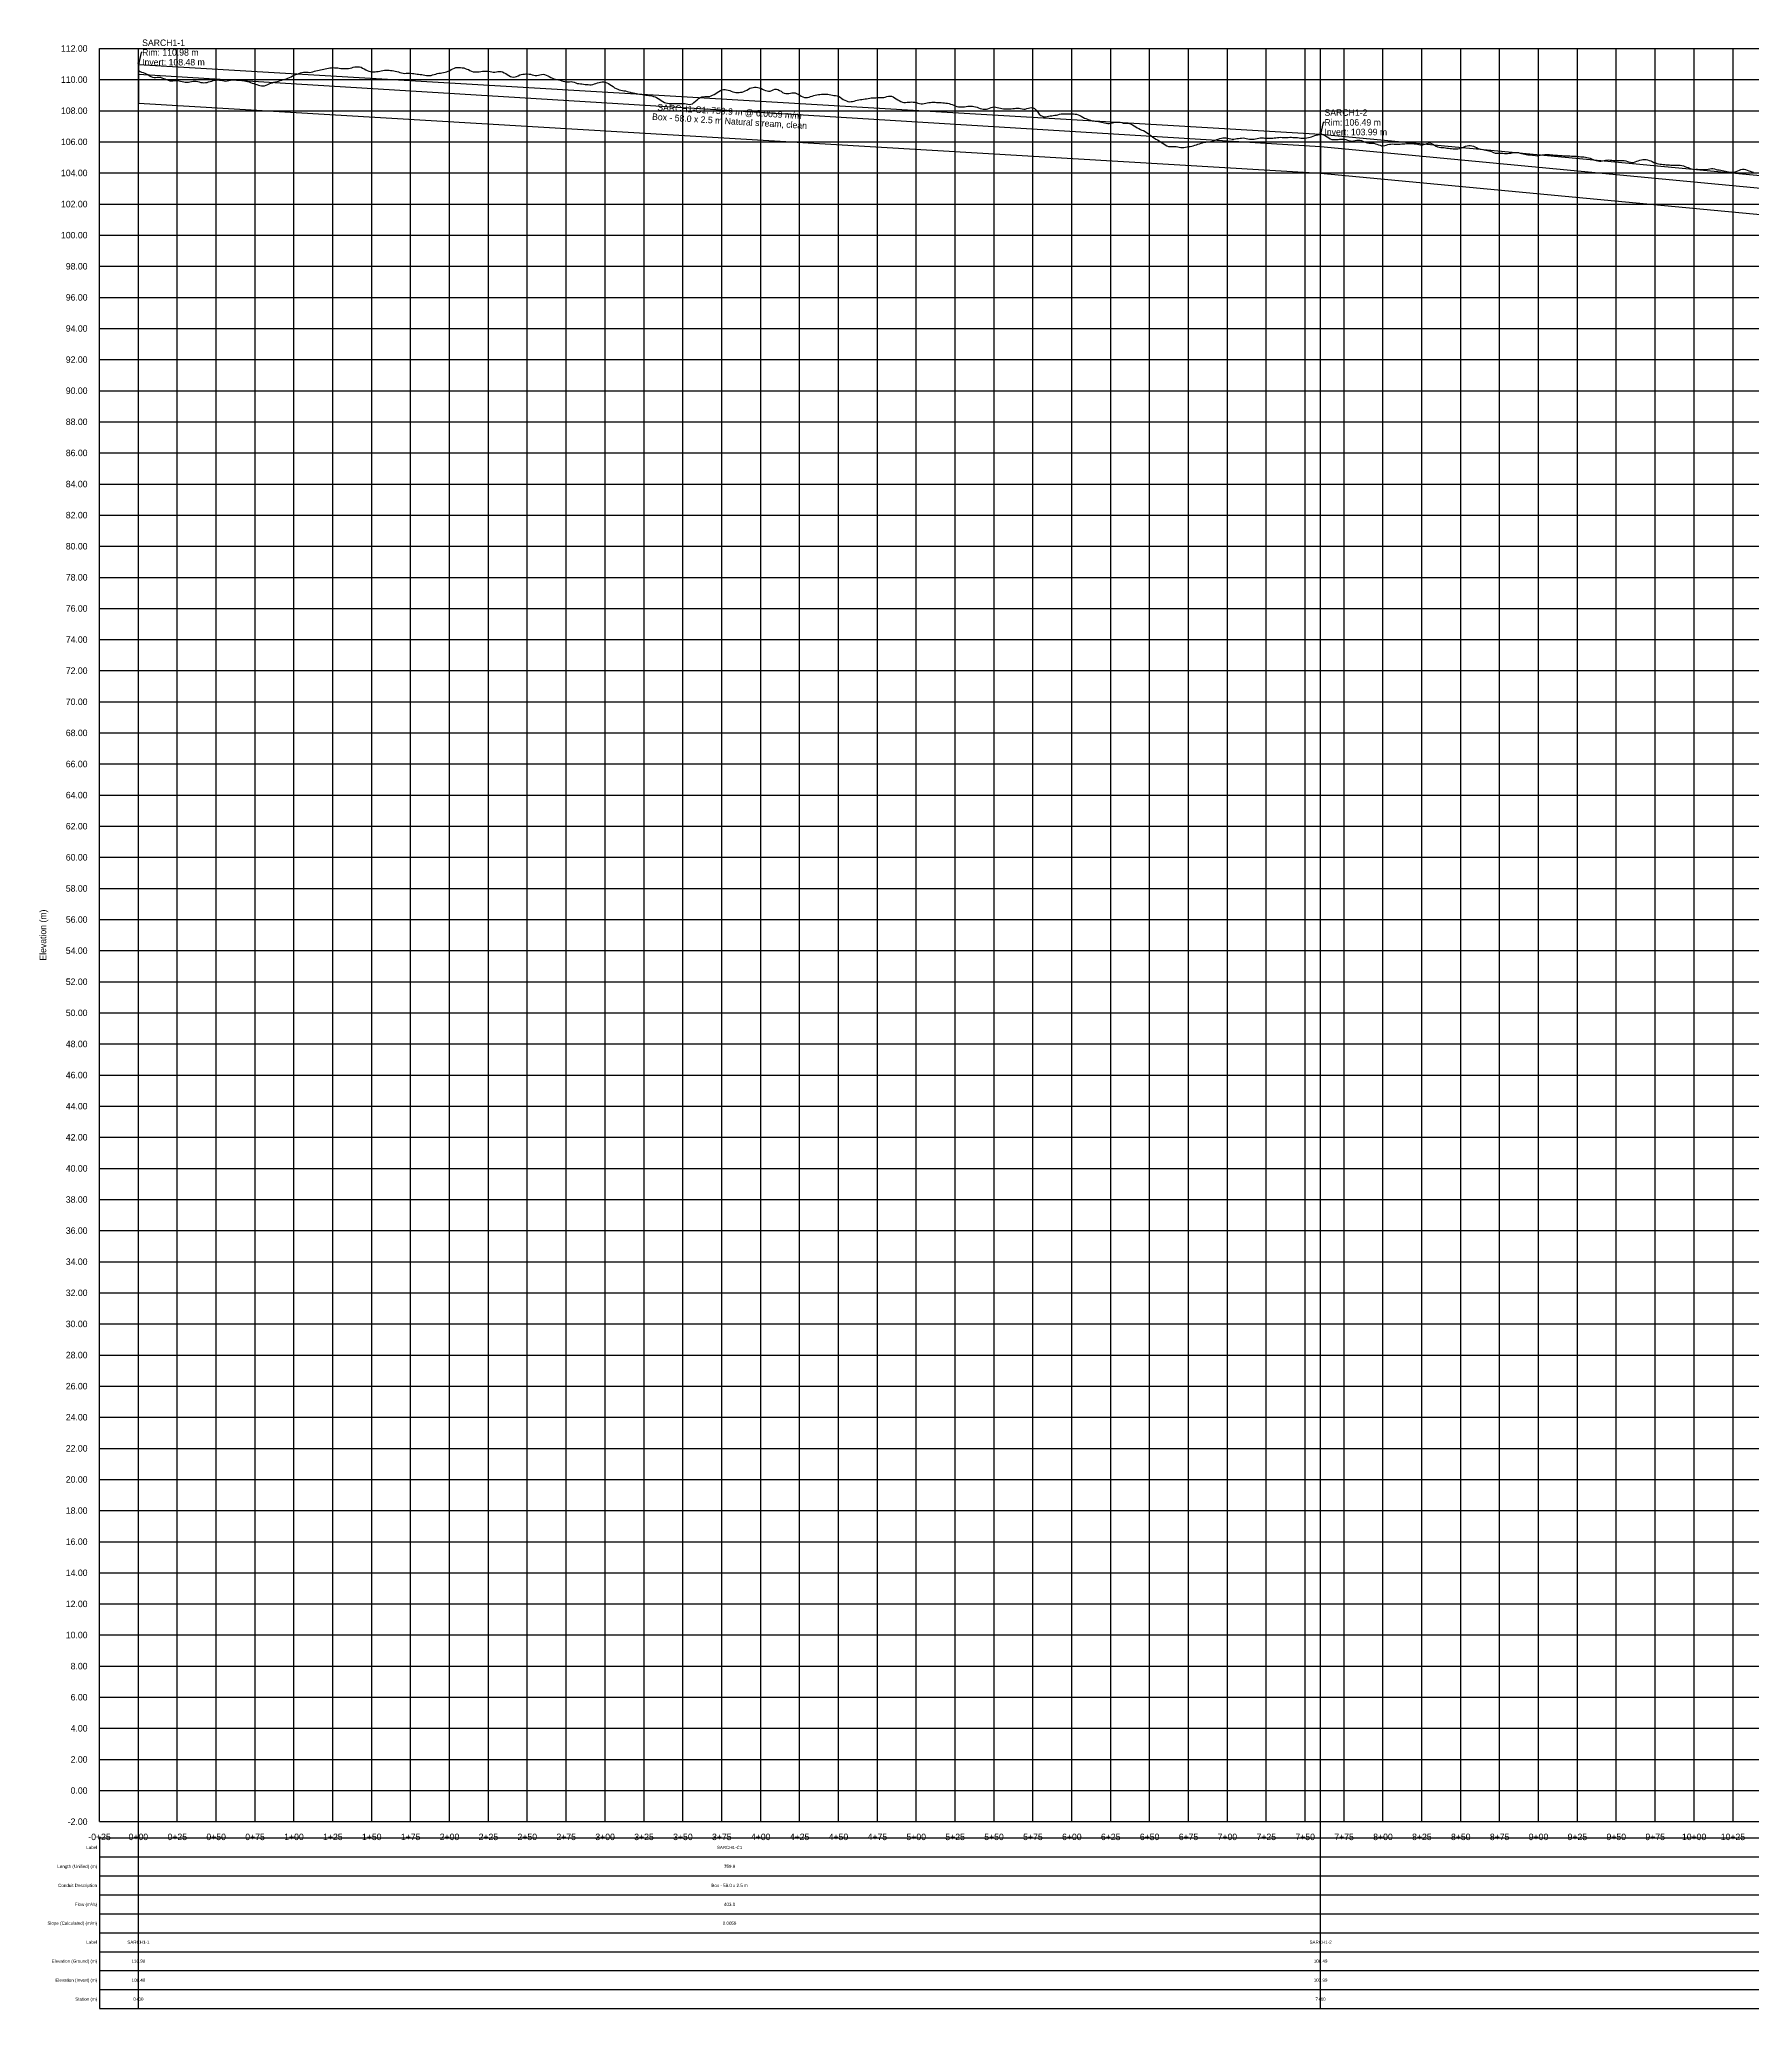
# Model space of a CAD drawing. Extents: x -64 to 17591, y -140 to 1126.
# Drawn here: x -64 to 1038, y -140 to 1126 of the extents above; entities that cross this region are included whole.
import ezdxf
from ezdxf.enums import TextEntityAlignment as Align

# ---------------------------------------------------------------- set-up
doc = ezdxf.new("R2010")
doc.units = 0
for name, color, linetype in [('Annotation', 7, 'Continuous'), ('Annotation_Table', 254, 'Continuous'), ('Crown', 7, 'Continuous'), ('Grid', 254, 'Continuous'), ('Grid_Text', 7, 'Continuous'), ('Ground_Elevation', 3, 'Continuous'), ('Hydraulic_Grade', 5, 'Continuous'), ('Invert', 7, 'Continuous'), ('Structure', 7, 'Continuous')]:
    doc.layers.add(name, color=color, linetype=linetype)

msp = doc.modelspace()

# ---------------------------------------------------------------- linework, layer by layer
at = {"layer": 'Annotation', "color": 0}
for points in [[(2.4, 1117.5), (1.7, 1117.5), (0, 1109.8)], [(762.4, 1072.5), (761.6, 1072.5), (759.9, 1064.9)]]:
    msp.add_lwpolyline(points, dxfattribs=at)
for points in [[(0, 1109.8), (-0.2, 1110.8), (0.6, 1110.6)], [(759.9, 1064.9), (759.7, 1065.9), (760.5, 1065.7)]]:
    msp.add_lwpolyline(points, close=True, dxfattribs=at)
at = {"layer": 'Annotation_Table', "color": 254}
for points in [[(0, -140.2), (0, 1120)], [(759.9, -140.2), (759.9, 1120)], [(-25, -30.5), (17575, -30.5)], [(-25, -30.5), (-25, -140.2)], [(-25, -42.7), (17575, -42.7)], [(-25, -54.9), (17575, -54.9)], [(-25, -67.1), (17575, -67.1)], [(-25, -79.2), (17575, -79.2)], [(-25, -91.4), (17575, -91.4)], [(-25, -103.6), (17575, -103.6)], [(-25, -115.8), (17575, -115.8)], [(-25, -128), (17575, -128)], [(-25, -140.2), (17575, -140.2)]]:
    msp.add_lwpolyline(points, dxfattribs=at)
at = {"layer": 'Crown', "color": 0}
for points in [[(0, 1109.8), (0, 1109.8)], [(0, 1109.8), (759.9, 1064.9)], [(759.9, 1064.9), (759.9, 1064.9)], [(759.9, 1064.9), (2082, 940.6)]]:
    msp.add_lwpolyline(points, dxfattribs=at)
at = {"layer": 'Grid', "color": 254}
for points in [[(-25, 1120), (17575, 1120)], [(-25, -20), (-25, 1120)], [(0, -20), (0, 1120)], [(25, -20), (25, 1120)], [(50, -20), (50, 1120)], [(75, -20), (75, 1120)], [(100, -20), (100, 1120)], [(125, -20), (125, 1120)], [(150, -20), (150, 1120)], [(175, -20), (175, 1120)], [(200, -20), (200, 1120)], [(225, -20), (225, 1120)], [(250, -20), (250, 1120)], [(275, -20), (275, 1120)], [(300, -20), (300, 1120)], [(325, -20), (325, 1120)], [(350, -20), (350, 1120)], [(375, -20), (375, 1120)], [(400, -20), (400, 1120)], [(425, -20), (425, 1120)], [(450, -20), (450, 1120)], [(475, -20), (475, 1120)], [(500, -20), (500, 1120)], [(525, -20), (525, 1120)], [(550, -20), (550, 1120)], [(575, -20), (575, 1120)], [(600, -20), (600, 1120)], [(625, -20), (625, 1120)], [(650, -20), (650, 1120)], [(675, -20), (675, 1120)], [(700, -20), (700, 1120)], [(725, -20), (725, 1120)], [(750, -20), (750, 1120)], [(775, -20), (775, 1120)], [(800, -20), (800, 1120)], [(825, -20), (825, 1120)], [(850, -20), (850, 1120)], [(875, -20), (875, 1120)], [(900, -20), (900, 1120)], [(925, -20), (925, 1120)], [(950, -20), (950, 1120)], [(975, -20), (975, 1120)], [(1000, -20), (1000, 1120)], [(1025, -20), (1025, 1120)], [(-25, 1100), (17575, 1100)], [(-25, 1080), (17575, 1080)], [(-25, 1060), (17575, 1060)], [(-25, 1040), (17575, 1040)], [(-25, 1020), (17575, 1020)], [(-25, 1000), (17575, 1000)], [(-25, 980), (17575, 980)], [(-25, 960), (17575, 960)], [(-25, 940), (17575, 940)], [(-25, 920), (17575, 920)], [(-25, 900), (17575, 900)], [(-25, 880), (17575, 880)], [(-25, 860), (17575, 860)], [(-25, 840), (17575, 840)], [(-25, 820), (17575, 820)], [(-25, 800), (17575, 800)], [(-25, 780), (17575, 780)], [(-25, 760), (17575, 760)], [(-25, 740), (17575, 740)], [(-25, 720), (17575, 720)], [(-25, 700), (17575, 700)], [(-25, 680), (17575, 680)], [(-25, 660), (17575, 660)], [(-25, 640), (17575, 640)], [(-25, 620), (17575, 620)], [(-25, 600), (17575, 600)], [(-25, 580), (17575, 580)], [(-25, 560), (17575, 560)], [(-25, 540), (17575, 540)], [(-25, 520), (17575, 520)], [(-25, 500), (17575, 500)], [(-25, 480), (17575, 480)], [(-25, 460), (17575, 460)], [(-25, 440), (17575, 440)], [(-25, 420), (17575, 420)], [(-25, 400), (17575, 400)], [(-25, 380), (17575, 380)], [(-25, 360), (17575, 360)], [(-25, 340), (17575, 340)], [(-25, 320), (17575, 320)], [(-25, 300), (17575, 300)], [(-25, 280), (17575, 280)], [(-25, 260), (17575, 260)], [(-25, 240), (17575, 240)], [(-25, 220), (17575, 220)], [(-25, 200), (17575, 200)], [(-25, 180), (17575, 180)], [(-25, 160), (17575, 160)], [(-25, 140), (17575, 140)], [(-25, 120), (17575, 120)], [(-25, 100), (17575, 100)], [(-25, 80), (17575, 80)], [(-25, 60), (17575, 60)], [(-25, 40), (17575, 40)], [(-25, 20), (17575, 20)], [(-25, 0), (17575, 0)], [(-25, -20), (17575, -20)]]:
    msp.add_lwpolyline(points, dxfattribs=at)
at = {"layer": 'Ground_Elevation', "color": 3}
msp.add_lwpolyline([(0.1, 1105.8), (1.1, 1105.2), (2.1, 1104.8), (3.1, 1104.5), (4.1, 1104.2), (5.1, 1103.8), (6.1, 1103.2), (7.1, 1102.5), (8.1, 1102), (9.1, 1101.6), (10.1, 1101.3), (11.1, 1101.3), (12.1, 1101.5), (13.1, 1101.6), (14.1, 1101.5), (15.1, 1101.2), (16.1, 1100.8), (17.1, 1100.4), (18.1, 1100), (19.1, 1099.6), (20.1, 1099.3), (21.1, 1099.2), (22.1, 1099.3), (23.1, 1099.4), (24.1, 1099.5), (25.1, 1099.4), (26.1, 1099.2), (27.1, 1098.9), (28.1, 1098.7), (29.1, 1098.5), (30.1, 1098.4), (31.1, 1098.4), (32.1, 1098.4), (33.1, 1098.6), (34.1, 1098.8), (35.1, 1098.9), (36.1, 1099), (37.1, 1099), (38.1, 1098.7), (39.1, 1098.5), (40.1, 1098.2), (41.1, 1098.1), (42.1, 1098), (43.1, 1098.1), (44.1, 1098.2), (45.1, 1098.5), (46.1, 1098.8), (47.1, 1099.1), (48.1, 1099.4), (49.1, 1099.6), (50.1, 1099.7), (51.1, 1099.8), (52.1, 1099.7), (53.1, 1099.6), (54.1, 1099.4), (55.1, 1099.2), (56.1, 1099.1), (57.1, 1099.2), (58.1, 1099.4), (59.1, 1099.7), (60.1, 1099.9), (61.1, 1100.1), (62.1, 1100.1), (63.1, 1100.1), (64.1, 1100), (65.1, 1099.9), (66.1, 1099.7), (67.1, 1099.5), (68.1, 1099.3), (69.1, 1099.1), (70.1, 1098.8), (71.1, 1098.5), (72.1, 1098.1), (73.1, 1097.8), (74.1, 1097.4), (75.1, 1097.1), (76.1, 1096.8), (77.1, 1096.5), (78.1, 1096.2), (79.1, 1096), (80.1, 1096), (81.1, 1096.1), (82.1, 1096.4), (83.1, 1096.8), (84.1, 1097.2), (85.1, 1097.7), (86.1, 1098), (87.1, 1098.3), (88.1, 1098.5), (89.1, 1098.8), (90.1, 1099.1), (91.1, 1099.4), (92.1, 1099.7), (93.1, 1100), (94.1, 1100.3), (95.1, 1100.6), (96.1, 1100.9), (97.1, 1101.3), (98.1, 1101.8), (99.1, 1102.4), (100.1, 1102.8), (101.1, 1103.2), (102.1, 1103.5), (103.1, 1103.9), (104.1, 1104.3), (105.1, 1104.6), (106.1, 1104.8), (107.1, 1104.8), (108.1, 1104.7), (109.1, 1104.7), (110.1, 1104.6), (111.1, 1104.8), (112.1, 1105), (113.1, 1105.4), (114.1, 1105.6), (115.1, 1105.8), (116.1, 1106.1), (117.1, 1106.3), (118.1, 1106.6), (119.1, 1106.8), (120.1, 1106.9), (121.1, 1107.1), (122.1, 1107.3), (123.1, 1107.5), (124.1, 1107.6), (125.1, 1107.7), (126.1, 1107.6), (127.1, 1107.6), (128.1, 1107.5), (129.1, 1107.3), (130.1, 1107.2), (131.1, 1107.1), (132.1, 1107.1), (133.1, 1107.1), (134.1, 1107.1), (135.1, 1107.2), (136.1, 1107.3), (137.1, 1107.6), (138.1, 1107.9), (139.1, 1108.2), (140.1, 1108.3), (141.1, 1108.3), (142.1, 1108.2), (143.1, 1107.9), (144.1, 1107.4), (145.1, 1106.9), (146.1, 1106.3), (147.1, 1105.8), (148.1, 1105.5), (149.1, 1105.3), (150.1, 1105.1), (151.1, 1105.1), (152.1, 1105.1), (153.1, 1105.2), (154.1, 1105.3), (155.1, 1105.4), (156.1, 1105.6), (157.1, 1105.8), (158.1, 1106), (159.1, 1106.1), (160.1, 1106.1), (161.1, 1106), (162.1, 1105.8), (163.1, 1105.8), (164.1, 1105.6), (165.1, 1105.5), (166.1, 1105.2), (167.1, 1104.9), (168.1, 1104.6), (169.1, 1104.3), (170.1, 1104.1), (171.1, 1104), (172.1, 1104.1), (173.1, 1104.1), (174.1, 1104.1), (175.1, 1104.1), (176.1, 1104), (177.1, 1103.9), (178.1, 1103.7), (179.1, 1103.6), (180.1, 1103.5), (181.1, 1103.3), (182.1, 1103.3), (183.1, 1103.1), (184.1, 1102.9), (185.1, 1102.7), (186.1, 1102.6), (187.1, 1102.6), (188.1, 1102.7), (189.1, 1103), (190.1, 1103.2), (191.1, 1103.6), (192.1, 1103.9), (193.1, 1104.1), (194.1, 1104.2), (195.1, 1104.3), (196.1, 1104.5), (197.1, 1104.8), (198.1, 1105.1), (199.1, 1105.5), (200.1, 1105.9), (201.1, 1106.5), (202.1, 1107), (203.1, 1107.4), (204.1, 1107.7), (205.1, 1107.8), (206.1, 1107.8), (207.1, 1107.7), (208.1, 1107.6), (209.1, 1107.5), (210.1, 1107.2), (211.1, 1106.8), (212.1, 1106.4), (213.1, 1105.9), (214.1, 1105.5), (215.1, 1105.1), (216.1, 1105), (217.1, 1104.9), (218.1, 1104.9), (219.1, 1105.1), (220.1, 1105.3), (221.1, 1105.5), (222.1, 1105.5), (223.1, 1105.5), (224.1, 1105.4), (225.1, 1105.4), (226.1, 1105.2), (227.1, 1104.9), (228.1, 1104.8), (229.1, 1104.8), (230.1, 1105), (231.1, 1105.2), (232.1, 1105.3), (233.1, 1105.2), (234.1, 1104.9), (235.1, 1104.4), (236.1, 1103.9), (237.1, 1103.2), (238.1, 1102.6), (239.1, 1102), (240.1, 1101.7), (241.1, 1101.5), (242.1, 1101.7), (243.1, 1102.1), (244.1, 1102.5), (245.1, 1103), (246.1, 1103.2), (247.1, 1103.4), (248.1, 1103.5), (249.1, 1103.7), (250.1, 1103.7), (251.1, 1103.6), (252.1, 1103.4), (253.1, 1103.1), (254.1, 1102.9), (255.1, 1102.7), (256.1, 1102.6), (257.1, 1102.8), (258.1, 1103), (259.1, 1103.3), (260.1, 1103.4), (261.1, 1103.3), (262.1, 1102.9), (263.1, 1102.4), (264.1, 1101.9), (265.1, 1101.3), (266.1, 1100.9), (267.1, 1100.5), (268.1, 1100.3), (269.1, 1100.1), (270.1, 1099.9), (271.1, 1099.6), (272.1, 1099.2), (273.1, 1098.9), (274.1, 1098.7), (275.1, 1098.6), (276.1, 1098.6), (277.1, 1098.6), (278.1, 1098.7), (279.1, 1098.6), (280.1, 1098.3), (281.1, 1098), (282.1, 1097.6), (283.1, 1097.4), (284.1, 1097.3), (285.1, 1097.2), (286.1, 1097), (287.1, 1096.9), (288.1, 1096.8), (289.1, 1096.8), (290.1, 1096.7), (291.1, 1096.7), (292.1, 1096.9), (293.1, 1097.3), (294.1, 1097.6), (295.1, 1098), (296.1, 1098.2), (297.1, 1098.4), (298.1, 1098.5), (299.1, 1098.5), (300.1, 1098.4), (301.1, 1098), (302.1, 1097.5), (303.1, 1096.9), (304.1, 1096.2), (305.1, 1095.5), (306.1, 1094.8), (307.1, 1094.2), (308.1, 1093.9), (309.1, 1093.5), (310.1, 1093.2), (311.1, 1093), (312.1, 1092.8), (313.1, 1092.7), (314.1, 1092.4), (315.1, 1092.1), (316.1, 1091.9), (317.1, 1091.6), (318.1, 1091.5), (319.1, 1091.3), (320.1, 1091.1), (321.1, 1090.9), (322.1, 1090.7), (323.1, 1090.6), (324.1, 1090.4), (325.1, 1090.2), (326.1, 1090.1), (327.1, 1090), (328.1, 1089.8), (329.1, 1089.7), (330.1, 1089.5), (331.1, 1089.2), (332.1, 1088.9), (333.1, 1088.4), (334.1, 1087.9), (335.1, 1087.2), (336.1, 1086.5), (337.1, 1085.9), (338.1, 1085.3), (339.1, 1085), (340.1, 1084.8), (341.1, 1084.7), (342.1, 1084.6), (343.1, 1084.6), (344.1, 1084.6), (345.1, 1084.6), (346.1, 1084.6), (347.1, 1084.6), (348.1, 1084.6), (349.1, 1084.7), (350.1, 1084.7), (351.1, 1084.6), (352.1, 1084.4), (353.1, 1084.2), (354.1, 1084.1), (355.1, 1084.2), (356.1, 1084.5), (357.1, 1085.2), (358.1, 1086.1), (359.1, 1087), (360.1, 1087.8), (361.1, 1088.5), (362.1, 1088.9), (363.1, 1089), (364.1, 1089.1), (365.1, 1089.1), (366.1, 1089.1), (367.1, 1089.2), (368.1, 1089.5), (369.1, 1089.9), (370.1, 1090.4), (371.1, 1091.1), (372.1, 1091.8), (373.1, 1092.4), (374.1, 1093), (375.1, 1093.4), (376.1, 1093.7), (377.1, 1093.7), (378.1, 1093.5), (379.1, 1093.2), (380.1, 1092.9), (381.1, 1092.5), (382.1, 1092.2), (383.1, 1092), (384.1, 1091.8), (385.1, 1091.7), (386.1, 1091.8), (387.1, 1091.9), (388.1, 1092), (389.1, 1092.3), (390.1, 1092.8), (391.1, 1093.3), (392.1, 1093.9), (393.1, 1094.4), (394.1, 1094.8), (395.1, 1095), (396.1, 1095.1), (397.1, 1095.1), (398.1, 1095), (399.1, 1094.8), (400.1, 1094.4), (401.1, 1093.9), (402.1, 1093.4), (403.1, 1093), (404.1, 1092.7), (405.1, 1092.5), (406.1, 1092.6), (407.1, 1093), (408.1, 1093.4), (409.1, 1093.8), (410.1, 1093.8), (411.1, 1093.6), (412.1, 1093.1), (413.1, 1092.5), (414.1, 1091.8), (415.1, 1091.3), (416.1, 1091), (417.1, 1091), (418.1, 1091.1), (419.1, 1091.3), (420.1, 1091.4), (421.1, 1091.5), (422.1, 1091.4), (423.1, 1091.1), (424.1, 1090.6), (425.1, 1090), (426.1, 1089.4), (427.1, 1088.9), (428.1, 1088.6), (429.1, 1088.5), (430.1, 1088.5), (431.1, 1088.7), (432.1, 1089.1), (433.1, 1089.4), (434.1, 1089.8), (435.1, 1090.1), (436.1, 1090.2), (437.1, 1090.4), (438.1, 1090.5), (439.1, 1090.6), (440.1, 1090.6), (441.1, 1090.7), (442.1, 1090.7), (443.1, 1090.6), (444.1, 1090.5), (445.1, 1090.2), (446.1, 1090), (447.1, 1089.8), (448.1, 1089.7), (449.1, 1089.6), (450.1, 1089.3), (451.1, 1088.8), (452.1, 1087.9), (453.1, 1087.2), (454.1, 1086.7), (455.1, 1086.3), (456.1, 1086), (457.1, 1085.8), (458.1, 1085.9), (459.1, 1086), (460.1, 1086.2), (461.1, 1086.5), (462.1, 1086.8), (463.1, 1087), (464.1, 1087.2), (465.1, 1087.3), (466.1, 1087.5), (467.1, 1087.6), (468.1, 1087.6), (469.1, 1087.8), (470.1, 1088), (471.1, 1088.2), (472.1, 1088.3), (473.1, 1088.3), (474.1, 1088.3), (475.1, 1088.4), (476.1, 1088.4), (477.1, 1088.5), (478.1, 1088.5), (479.1, 1088.6), (480.1, 1088.8), (481.1, 1089.1), (482.1, 1089.3), (483.1, 1089.4), (484.1, 1089.4), (485.1, 1088.9), (486.1, 1088.2), (487.1, 1087.7), (488.1, 1087.1), (489.1, 1086.5), (490.1, 1086), (491.1, 1085.5), (492.1, 1085.3), (493.1, 1085.3), (494.1, 1085.4), (495.1, 1085.6), (496.1, 1085.6), (497.1, 1085.7), (498.1, 1085.6), (499.1, 1085.5), (500.1, 1085.2), (501.1, 1084.9), (502.1, 1084.6), (503.1, 1084.5), (504.1, 1084.5), (505.1, 1084.7), (506.1, 1084.9), (507.1, 1085.1), (508.1, 1085.2), (509.1, 1085.3), (510.1, 1085.4), (511.1, 1085.4), (512.1, 1085.4), (513.1, 1085.3), (514.1, 1085.3), (515.1, 1085.2), (516.1, 1085.2), (517.1, 1085), (518.1, 1085), (519.1, 1084.9), (520.1, 1084.8), (521.1, 1084.6), (522.1, 1084.3), (523.1, 1083.9), (524.1, 1083.5), (525.1, 1083.1), (526.1, 1082.7), (527.1, 1082.5), (528.1, 1082.5), (529.1, 1082.5), (530.1, 1082.4), (531.1, 1082.5), (532.1, 1082.7), (533.1, 1082.9), (534.1, 1083), (535.1, 1083), (536.1, 1082.9), (537.1, 1082.8), (538.1, 1082.6), (539.1, 1082.3), (540.1, 1081.8), (541.1, 1081.5), (542.1, 1081.2), (543.1, 1081), (544.1, 1081), (545.1, 1081.1), (546.1, 1081.3), (547.1, 1081.7), (548.1, 1082.1), (549.1, 1082.3), (550.1, 1082.4), (551.1, 1082.3), (552.1, 1082.1), (553.1, 1081.9), (554.1, 1081.7), (555.1, 1081.5), (556.1, 1081.3), (557.1, 1081.2), (558.1, 1081.2), (559.1, 1081.2), (560.1, 1081.2), (561.1, 1081.3), (562.1, 1081.4), (563.1, 1081.5), (564.1, 1081.6), (565.1, 1081.7), (566.1, 1081.6), (567.1, 1081.5), (568.1, 1081.2), (569.1, 1081.1), (570.1, 1081.1), (571.1, 1081.4), (572.1, 1081.6), (573.1, 1081.9), (574.1, 1082), (575.1, 1081.9), (576.1, 1081.4), (577.1, 1080.3), (578.1, 1079), (579.1, 1077.8), (580.1, 1077), (581.1, 1076.4), (582.1, 1076), (583.1, 1076), (584.1, 1076.2), (585.1, 1076.4), (586.1, 1076.7), (587.1, 1076.8), (588.1, 1076.9), (589.1, 1077.1), (590.1, 1077.2), (591.1, 1077.4), (592.1, 1077.7), (593.1, 1077.9), (594.1, 1078), (595.1, 1078.1), (596.1, 1078.1), (597.1, 1078.1), (598.1, 1078.1), (599.1, 1078.1), (600.1, 1078), (601.1, 1078), (602.1, 1077.8), (603.1, 1077.7), (604.1, 1077.4), (605.1, 1077), (606.1, 1076.4), (607.1, 1075.8), (608.1, 1075.3), (609.1, 1074.9), (610.1, 1074.6), (611.1, 1074.2), (612.1, 1073.9), (613.1, 1073.6), (614.1, 1073.4), (615.1, 1073.3), (616.1, 1073.2), (617.1, 1073.1), (618.1, 1072.8), (619.1, 1072.6), (620.1, 1072.4), (621.1, 1072.2), (622.1, 1072), (623.1, 1071.8), (624.1, 1071.8), (625.1, 1072), (626.1, 1072.2), (627.1, 1072.5), (628.1, 1072.6), (629.1, 1072.7), (630.1, 1072.7), (631.1, 1072.6), (632.1, 1072.4), (633.1, 1072.1), (634.1, 1071.9), (635.1, 1071.9), (636.1, 1071.9), (637.1, 1071.7), (638.1, 1071.4), (639.1, 1071), (640.1, 1070.3), (641.1, 1069.7), (642.1, 1069), (643.1, 1068.5), (644.1, 1068), (645.1, 1067.6), (646.1, 1067.2), (647.1, 1066.7), (648.1, 1066.1), (649.1, 1065.4), (650.1, 1064.6), (651.1, 1063.8), (652.1, 1063), (653.1, 1062.3), (654.1, 1061.8), (655.1, 1061.2), (656.1, 1060.6), (657.1, 1059.9), (658.1, 1059.3), (659.1, 1058.7), (660.1, 1058), (661.1, 1057.4), (662.1, 1057), (663.1, 1056.9), (664.1, 1056.9), (665.1, 1057), (666.1, 1057), (667.1, 1056.9), (668.1, 1056.7), (669.1, 1056.5), (670.1, 1056.3), (671.1, 1056.3), (672.1, 1056.4), (673.1, 1056.6), (674.1, 1056.7), (675.1, 1056.9), (676.1, 1057.1), (677.1, 1057.3), (678.1, 1057.5), (679.1, 1057.8), (680.1, 1058.1), (681.1, 1058.4), (682.1, 1058.7), (683.1, 1059.1), (684.1, 1059.4), (685.1, 1059.7), (686.1, 1059.8), (687.1, 1060), (688.1, 1060.1), (689.1, 1060.2), (690.1, 1060.5), (691.1, 1060.7), (692.1, 1061), (693.1, 1061.4), (694.1, 1061.8), (695.1, 1062.1), (696.1, 1062.4), (697.1, 1062.5), (698.1, 1062.5), (699.1, 1062.5), (700.1, 1062.3), (701.1, 1062.1), (702.1, 1061.9), (703.1, 1061.8), (704.1, 1061.8), (705.1, 1061.9), (706.1, 1062.1), (707.1, 1062.2), (708.1, 1062.3), (709.1, 1062.4), (710.1, 1062.5), (711.1, 1062.4), (712.1, 1062.2), (713.1, 1062), (714.1, 1061.8), (715.1, 1061.7), (716.1, 1061.7), (717.1, 1061.7), (718.1, 1061.9), (719.1, 1062.2), (720.1, 1062.4), (721.1, 1062.5), (722.1, 1062.6), (723.1, 1062.5), (724.1, 1062.4), (725.1, 1062.3), (726.1, 1062.3), (727.1, 1062.3), (728.1, 1062.3), (729.1, 1062.4), (730.1, 1062.5), (731.1, 1062.6), (732.1, 1062.7), (733.1, 1062.8), (734.1, 1062.9), (735.1, 1062.8), (736.1, 1062.8), (737.1, 1062.8), (738.1, 1062.8), (739.1, 1062.8), (740.1, 1062.9), (741.1, 1062.9), (742.1, 1062.8), (743.1, 1062.8), (744.1, 1062.7), (745.1, 1062.7), (746.1, 1062.6), (747.1, 1062.4), (748.1, 1062.3), (749.1, 1062.3), (750.1, 1062.4), (751.1, 1062.5), (752.1, 1062.7), (753.1, 1063), (754.1, 1063.3), (755.1, 1063.7), (756.1, 1064), (757.1, 1064.3), (758.1, 1064.6), (759.1, 1064.8), (760.1, 1064.9), (761.1, 1064.7), (762.1, 1064.3), (763.1, 1063.8), (764.1, 1063.2), (765.1, 1062.6), (766.1, 1062), (767.1, 1061.6), (768.1, 1061.5), (769.1, 1061.4), (770.1, 1061.5), (771.1, 1061.6), (772.1, 1061.7), (773.1, 1061.8), (774.1, 1061.8), (775.1, 1061.7), (776.1, 1061.4), (777.1, 1061.1), (778.1, 1060.8), (779.1, 1060.6), (780.1, 1060.5), (781.1, 1060.7), (782.1, 1060.9), (783.1, 1061), (784.1, 1061.1), (785.1, 1061), (786.1, 1060.8), (787.1, 1060.4), (788.1, 1059.9), (789.1, 1059.5), (790.1, 1059.3), (791.1, 1059.2), (792.1, 1059.2), (793.1, 1059.2), (794.1, 1059.1), (795.1, 1058.8), (796.1, 1058.5), (797.1, 1058.1), (798.1, 1057.8), (799.1, 1057.5), (800.1, 1057.5), (801.1, 1057.7), (802.1, 1057.9), (803.1, 1058.2), (804.1, 1058.4), (805.1, 1058.6), (806.1, 1058.7), (807.1, 1058.6), (808.1, 1058.5), (809.1, 1058.5), (810.1, 1058.5), (811.1, 1058.6), (812.1, 1058.7), (813.1, 1058.8), (814.1, 1058.8), (815.1, 1058.9), (816.1, 1058.9), (817.1, 1058.9), (818.1, 1058.9), (819.1, 1058.9), (820.1, 1058.8), (821.1, 1058.7), (822.1, 1058.5), (823.1, 1058.2), (824.1, 1058), (825.1, 1057.9), (826.1, 1058.2), (827.1, 1058.5), (828.1, 1059), (829.1, 1059.2), (830.1, 1059.3), (831.1, 1059), (832.1, 1058.6), (833.1, 1057.9), (834.1, 1057.3), (835.1, 1056.8), (836.1, 1056.5), (837.1, 1056.3), (838.1, 1056.3), (839.1, 1056.3), (840.1, 1056.2), (841.1, 1056), (842.1, 1055.9), (843.1, 1055.8), (844.1, 1055.7), (845.1, 1055.5), (846.1, 1055.5), (847.1, 1055.5), (848.1, 1055.5), (849.1, 1055.7), (850.1, 1056), (851.1, 1056.3), (852.1, 1056.8), (853.1, 1057.2), (854.1, 1057.5), (855.1, 1057.6), (856.1, 1057.6), (857.1, 1057.5), (858.1, 1057.2), (859.1, 1056.7), (860.1, 1056.3), (861.1, 1055.8), (862.1, 1055.5), (863.1, 1055.2), (864.1, 1055), (865.1, 1054.8), (866.1, 1054.7), (867.1, 1054.5), (868.1, 1054.2), (869.1, 1053.9), (870.1, 1053.5), (871.1, 1053.1), (872.1, 1052.8), (873.1, 1052.7), (874.1, 1052.7), (875.1, 1052.7), (876.1, 1052.7), (877.1, 1052.7), (878.1, 1052.6), (879.1, 1052.6), (880.1, 1052.6), (881.1, 1052.7), (882.1, 1052.8), (883.1, 1053), (884.1, 1053.1), (885.1, 1053.2), (886.1, 1053.2), (887.1, 1053.1), (888.1, 1052.8), (889.1, 1052.5), (890.1, 1052.2), (891.1, 1052), (892.1, 1051.8), (893.1, 1051.7), (894.1, 1051.7), (895.1, 1051.6), (896.1, 1051.5), (897.1, 1051.4), (898.1, 1051.2), (899.1, 1051.1), (900.1, 1051.2), (901.1, 1051.4), (902.1, 1051.6), (903.1, 1051.7), (904.1, 1051.9), (905.1, 1051.9), (906.1, 1051.9), (907.1, 1051.8), (908.1, 1051.7), (909.1, 1051.6), (910.1, 1051.5), (911.1, 1051.4), (912.1, 1051.4), (913.1, 1051.3), (914.1, 1051.3), (915.1, 1051.2), (916.1, 1051.1), (917.1, 1051.1), (918.1, 1051), (919.1, 1051), (920.1, 1050.9), (921.1, 1050.8), (922.1, 1050.8), (923.1, 1050.8), (924.1, 1050.7), (925.1, 1050.6), (926.1, 1050.5), (927.1, 1050.4), (928.1, 1050.4), (929.1, 1050.3), (930.1, 1050.1), (931.1, 1050), (932.1, 1049.7), (933.1, 1049.4), (934.1, 1049), (935.1, 1048.7), (936.1, 1048.3), (937.1, 1048), (938.1, 1047.8), (939.1, 1047.6), (940.1, 1047.6), (941.1, 1047.7), (942.1, 1048), (943.1, 1048.2), (944.1, 1048.3), (945.1, 1048.4), (946.1, 1048.3), (947.1, 1048.2), (948.1, 1048.1), (949.1, 1048), (950.1, 1048), (951.1, 1048), (952.1, 1048.1), (953.1, 1048.1), (954.1, 1048.1), (955.1, 1047.9), (956.1, 1047.7), (957.1, 1047.4), (958.1, 1047.1), (959.1, 1046.9), (960.1, 1046.8), (961.1, 1046.8), (962.1, 1047.1), (963.1, 1047.5), (964.1, 1047.8), (965.1, 1048.2), (966.1, 1048.4), (967.1, 1048.6), (968.1, 1048.7), (969.1, 1048.6), (970.1, 1048.4), (971.1, 1048.1), (972.1, 1047.7), (973.1, 1047.3), (974.1, 1046.8), (975.1, 1046.4), (976.1, 1046), (977.1, 1045.8), (978.1, 1045.6), (979.1, 1045.6), (980.1, 1045.5), (981.1, 1045.4), (982.1, 1045.3), (983.1, 1045.2), (984.1, 1045.2), (985.1, 1045.1), (986.1, 1045.1), (987.1, 1045), (988.1, 1045), (989.1, 1044.9), (990.1, 1044.9), (991.1, 1044.9), (992.1, 1044.7), (993.1, 1044.5), (994.1, 1044.1), (995.1, 1043.8), (996.1, 1043.4), (997.1, 1043), (998.1, 1042.7), (999.1, 1042.4), (1000.1, 1042.3), (1001.1, 1042.4), (1002.1, 1042.4), (1003.1, 1042.3), (1004.1, 1042.2), (1005.1, 1042.2), (1006.1, 1042.2), (1007.1, 1042.2), (1008.1, 1042.3), (1009.1, 1042.5), (1010.1, 1042.7), (1011.1, 1042.8), (1012.1, 1042.8), (1013.1, 1042.6), (1014.1, 1042.3), (1015.1, 1042.1), (1016.1, 1041.9), (1017.1, 1041.8), (1018.1, 1041.6), (1019.1, 1041.4), (1020.1, 1041.2), (1021.1, 1041), (1022.1, 1040.7), (1023.1, 1040.5), (1024.1, 1040.4), (1025.1, 1040.4), (1026.1, 1040.7), (1027.1, 1041), (1028.1, 1041.4), (1029.1, 1041.8), (1030.1, 1042.2), (1031.1, 1042.5), (1032.1, 1042.4), (1033.1, 1042.2), (1034.1, 1041.8), (1035.1, 1041.4), (1036.1, 1041.1), (1037.1, 1040.8), (1038.1, 1040.6)], dxfattribs=at)
at = {"layer": 'Hydraulic_Grade', "color": 5}
for points in [[(0, 1103.5), (759.9, 1056.9)], [(759.9, 1056.9), (759.9, 1056.9)], [(759.9, 1056.9), (2082, 931.8)]]:
    msp.add_lwpolyline(points, dxfattribs=at)
at = {"layer": 'Invert', "color": 0}
for points in [[(0, 1084.8), (0, 1084.8)], [(0, 1084.8), (759.9, 1039.9)], [(759.9, 1039.9), (759.9, 1039.9)], [(759.9, 1039.9), (2082, 915.6)]]:
    msp.add_lwpolyline(points, dxfattribs=at)
at = {"layer": 'Structure', "color": 0}
for points in [[(0, 1109.8), (0, 1084.8)], [(0, 1109.8), (0, 1084.8)], [(759.9, 1064.9), (759.9, 1039.9)], [(759.9, 1064.9), (759.9, 1039.9)]]:
    msp.add_lwpolyline(points, dxfattribs=at)

# ---------------------------------------------------------------- texts
at = {"layer": 'Annotation', "color": 0}
for s, height, p in [('SARCH1-1', 4.17, (2.4, 1123.7)), ('Rim: 110.98 m', 4.167, (2.4, 1117.5)), ('Invert: 108.48 m', 4.167, (2.4, 1111.2)), ('SARCH1-2', 4.17, (762.4, 1078.8)), ('Rim: 106.49 m', 4.167, (762.4, 1072.5)), ('Invert: 103.99 m', 4.167, (762.4, 1066.3))]:
    msp.add_text(s, height=height, dxfattribs=at).set_placement(p, align=Align.MIDDLE_LEFT)
for s, p in [('Box - 58.0 x 2.5 m Natural stream, clean', (380, 1073.3)), ('SARCH1-C1: 759.9 m @ 0.0059 m/m', (380, 1079.5))]:
    msp.add_text(s, height=4.167, rotation=356.6148, dxfattribs=at).set_placement(p, align=Align.MIDDLE_CENTER)
at = {"layer": 'Annotation_Table', "color": 0}
for s, height, p in [('Label', 2.08, (-26.5, -36.6)), ('Length (Unified) (m)', 2.083, (-26.5, -48.8)), ('Conduit Description', 2.083, (-26.5, -61)), ('Flow (m³/s)', 2.083, (-26.5, -73.2)), ('Slope (Calculated) (m/m)', 2.083, (-26.5, -85.3)), ('Label', 2.08, (-26.5, -97.5)), ('Elevation (Ground) (m)', 2.083, (-26.5, -109.7)), ('Elevation (Invert) (m)', 2.083, (-26.5, -121.9)), ('Station (m)', 2.083, (-26.5, -134.1))]:
    msp.add_text(s, height=height, dxfattribs=at).set_placement(p, align=Align.MIDDLE_RIGHT)
for s, height, p in [('SARCH1-C1', 2.08, (380, -36.6)), ('759.9', 2.08, (380, -48.8)), ('Box - 58.0 x 2.5 m', 2.083, (380, -61)), ('403.0', 2.08, (380, -73.2)), ('0.0059', 2.08, (380, -85.3)), ('SARCH1-1', 2.08, (0, -97.5)), ('SARCH1-2', 2.08, (759.9, -97.5)), ('110.98', 2.08, (0, -109.7)), ('106.49', 2.08, (759.9, -109.7)), ('108.48', 2.08, (0, -121.9)), ('103.99', 2.08, (759.9, -121.9)), ('0+00', 2.08, (0, -134.1)), ('7+60', 2.08, (759.9, -134.1))]:
    msp.add_text(s, height=height, dxfattribs=at).set_placement(p, align=Align.MIDDLE_CENTER)
at = {"layer": 'Grid_Text', "color": 0}
for s, p in [('112.00', (-32.7, 1120)), ('110.00', (-32.7, 1100)), ('108.00', (-32.7, 1080)), ('106.00', (-32.7, 1060)), ('104.00', (-32.7, 1040)), ('102.00', (-32.7, 1020)), ('100.00', (-32.7, 1000)), ('98.00', (-32.7, 980)), ('96.00', (-32.7, 960)), ('94.00', (-32.7, 940)), ('92.00', (-32.7, 920)), ('90.00', (-32.7, 900)), ('88.00', (-32.7, 880)), ('86.00', (-32.7, 860)), ('84.00', (-32.7, 840)), ('82.00', (-32.7, 820)), ('80.00', (-32.7, 800)), ('78.00', (-32.7, 780)), ('76.00', (-32.7, 760)), ('74.00', (-32.7, 740)), ('72.00', (-32.7, 720)), ('70.00', (-32.7, 700)), ('68.00', (-32.7, 680)), ('66.00', (-32.7, 660)), ('64.00', (-32.7, 640)), ('62.00', (-32.7, 620)), ('60.00', (-32.7, 600)), ('58.00', (-32.7, 580)), ('56.00', (-32.7, 560)), ('54.00', (-32.7, 540)), ('52.00', (-32.7, 520)), ('50.00', (-32.7, 500)), ('48.00', (-32.7, 480)), ('46.00', (-32.7, 460)), ('44.00', (-32.7, 440)), ('42.00', (-32.7, 420)), ('40.00', (-32.7, 400)), ('38.00', (-32.7, 380)), ('36.00', (-32.7, 360)), ('34.00', (-32.7, 340)), ('32.00', (-32.7, 320)), ('30.00', (-32.7, 300)), ('28.00', (-32.7, 280)), ('26.00', (-32.7, 260)), ('24.00', (-32.7, 240)), ('22.00', (-32.7, 220)), ('20.00', (-32.7, 200)), ('18.00', (-32.7, 180)), ('16.00', (-32.7, 160)), ('14.00', (-32.7, 140)), ('12.00', (-32.7, 120)), ('10.00', (-32.7, 100)), ('8.00', (-32.7, 80)), ('6.00', (-32.7, 60)), ('4.00', (-32.7, 40)), ('2.00', (-32.7, 20)), ('0.00', (-32.7, 0)), ('-2.00', (-32.7, -20))]:
    msp.add_text(s, height=4.17, dxfattribs=at).set_placement(p, align=Align.MIDDLE_RIGHT)
msp.add_text('Elevation (m)', height=4.167, rotation=90, dxfattribs=at).set_placement((-58, 550), align=Align.BOTTOM_CENTER)
for s, p in [('-0+25', (-25, -27.7)), ('0+00', (0, -27.7)), ('0+25', (25, -27.7)), ('0+50', (50, -27.7)), ('0+75', (75, -27.7)), ('1+00', (100, -27.7)), ('1+25', (125, -27.7)), ('1+50', (150, -27.7)), ('1+75', (175, -27.7)), ('2+00', (200, -27.7)), ('2+25', (225, -27.7)), ('2+50', (250, -27.7)), ('2+75', (275, -27.7)), ('3+00', (300, -27.7)), ('3+25', (325, -27.7)), ('3+50', (350, -27.7)), ('3+75', (375, -27.7)), ('4+00', (400, -27.7)), ('4+25', (425, -27.7)), ('4+50', (450, -27.7)), ('4+75', (475, -27.7)), ('5+00', (500, -27.7)), ('5+25', (525, -27.7)), ('5+50', (550, -27.7)), ('5+75', (575, -27.7)), ('6+00', (600, -27.7)), ('6+25', (625, -27.7)), ('6+50', (650, -27.7)), ('6+75', (675, -27.7)), ('7+00', (700, -27.7)), ('7+25', (725, -27.7)), ('7+50', (750, -27.7)), ('7+75', (775, -27.7)), ('8+00', (800, -27.7)), ('8+25', (825, -27.7)), ('8+50', (850, -27.7)), ('8+75', (875, -27.7)), ('9+00', (900, -27.7)), ('9+25', (925, -27.7)), ('9+50', (950, -27.7)), ('9+75', (975, -27.7)), ('10+00', (1000, -27.7)), ('10+25', (1025, -27.7))]:
    msp.add_text(s, height=4.17, dxfattribs=at).set_placement(p, align=Align.TOP_CENTER)

doc.saveas('drawing.dxf')
